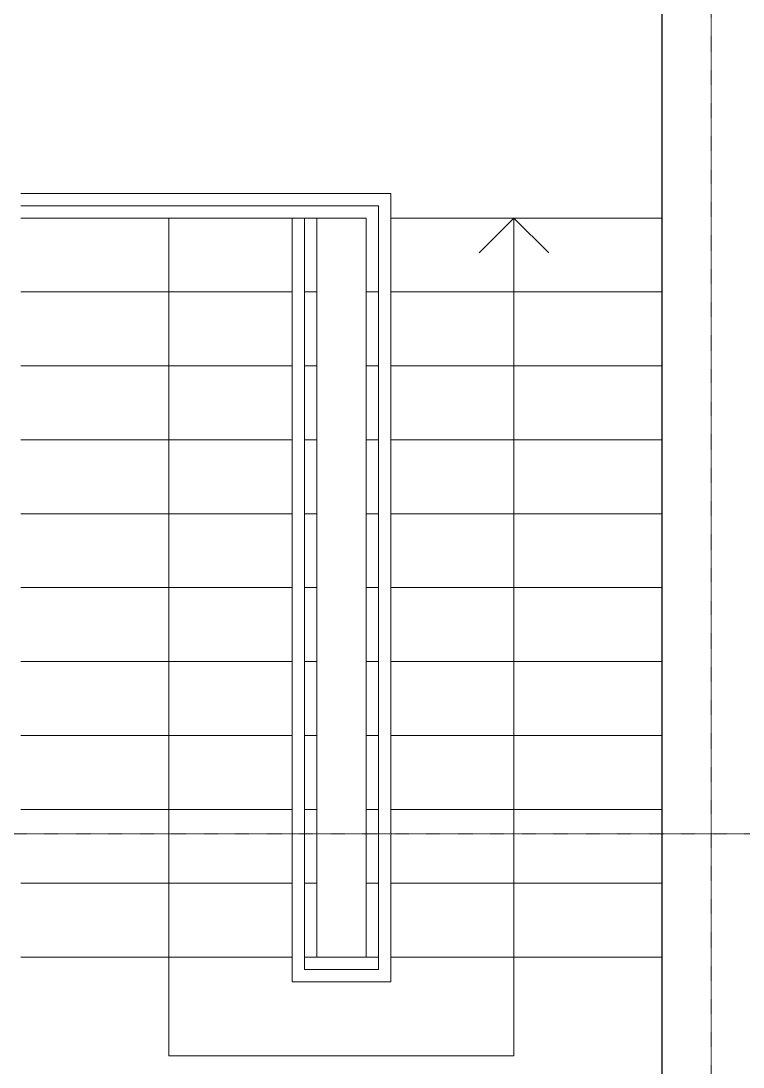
# Model space of a CAD drawing. Header units: millimetres. Extents: x 220309 to 250673, y 235861 to 255830.
# Drawn here: x 236499 to 239429, y 240252 to 244498 of the extents above; entities that cross this region are included whole.
import ezdxf

# ---------------------------------------------------------------- set-up
doc = ezdxf.new("R2010")
doc.units = ezdxf.units.MM
doc.linetypes.add('DASHDOTX2', pattern=[2, 1, -0.5, 0, -0.5])
for name, color, linetype, lineweight in [('Axes', 40, 'DASHDOTX2', 9), ('floor_Stair', 7, 'Continuous', 9), ('Wall', 5, 'Continuous', 30)]:
    doc.layers.add(name, color=color, linetype=linetype, lineweight=lineweight)

msp = doc.modelspace()

# ---------------------------------------------------------------- linework, layer by layer
at = {"layer": 'Axes', "linetype": 'DASHDOTX2', "lineweight": 9, "ltscale": 2}
for p, q in [((239299.2, 255830), (239299.2, 236461.1)), ((220905.5, 241198), (250673.2, 241198))]:
    msp.add_line(p, q, dxfattribs=at)
at = {"layer": 'floor_Stair', "lineweight": 9}
for points in [[(237599.2, 243698), (237599.2, 240598), (237999.2, 240598), (237999.2, 243798), (236499.2, 243798)], [(237649.2, 243698), (237649.2, 240648), (237949.2, 240648), (237949.2, 243748), (236499.2, 243748)], [(236499.2, 243698), (237699.2, 243698)], [(238499.2, 243698), (238499.2, 240298), (237099.2, 240298), (237099.2, 243698)], [(237699.2, 242900.5), (237699.2, 240698), (237899.2, 240698), (237899.2, 243698), (237699.2, 243698), (237699.2, 242900.5)], [(237999.2, 243698), (239099.2, 243698)], [(238640.6, 243556.6), (238499.2, 243698), (238357.7, 243556.6)], [(236499.2, 243398), (237599.2, 243398)], [(237649.2, 243398), (237699.2, 243398)], [(237899.2, 243398), (237949.2, 243398)], [(237999.2, 243398), (239099.2, 243398)], [(236499.2, 243098), (237599.2, 243098)], [(237649.2, 243098), (237699.2, 243098)], [(237899.2, 243098), (237949.2, 243098)], [(237999.2, 243098), (239099.2, 243098)], [(236499.2, 242798), (237599.2, 242798)], [(237649.2, 242798), (237699.2, 242798)], [(237899.2, 242798), (237949.2, 242798)], [(237999.2, 242798), (239099.2, 242798)], [(236499.2, 242498), (237599.2, 242498)], [(237649.2, 242498), (237699.2, 242498)], [(237949.2, 242498), (237899.2, 242498)], [(239099.2, 242498), (237999.2, 242498)], [(236499.2, 242198), (237599.2, 242198)], [(237649.2, 242198), (237699.2, 242198)], [(237949.2, 242198), (237899.2, 242198)], [(239099.2, 242198), (237999.2, 242198)], [(236499.2, 241898), (237599.2, 241898)], [(237649.2, 241898), (237699.2, 241898)], [(237949.2, 241898), (237899.2, 241898)], [(239099.2, 241898), (237999.2, 241898)], [(236499.2, 241598), (237599.2, 241598)], [(237649.2, 241598), (237699.2, 241598)], [(237949.2, 241598), (237899.2, 241598)], [(239099.2, 241598), (237999.2, 241598)], [(236499.2, 241298), (237599.2, 241298)], [(237649.2, 241298), (237699.2, 241298)], [(237949.2, 241298), (237899.2, 241298)], [(239099.2, 241298), (237999.2, 241298)], [(236499.2, 240998), (237599.2, 240998)], [(237649.2, 240998), (237699.2, 240998)], [(237949.2, 240998), (237899.2, 240998)], [(239099.2, 240998), (237999.2, 240998)], [(236499.2, 240698), (237599.2, 240698)], [(237649.2, 240698), (237699.2, 240698)], [(237949.2, 240698), (237899.2, 240698)], [(239099.2, 240698), (237999.2, 240698)]]:
    msp.add_lwpolyline(points, dxfattribs=at)
at = {"layer": 'Wall'}
msp.add_lwpolyline([(239099.2, 245198), (239099.2, 244398), (239099.2, 244398), (239099.2, 243698), (239099.2, 243698), (239099.2, 238998), (238499.2, 238998), (238499.2, 238598), (239099.2, 238598)], dxfattribs=at)

doc.saveas('drawing.dxf')
